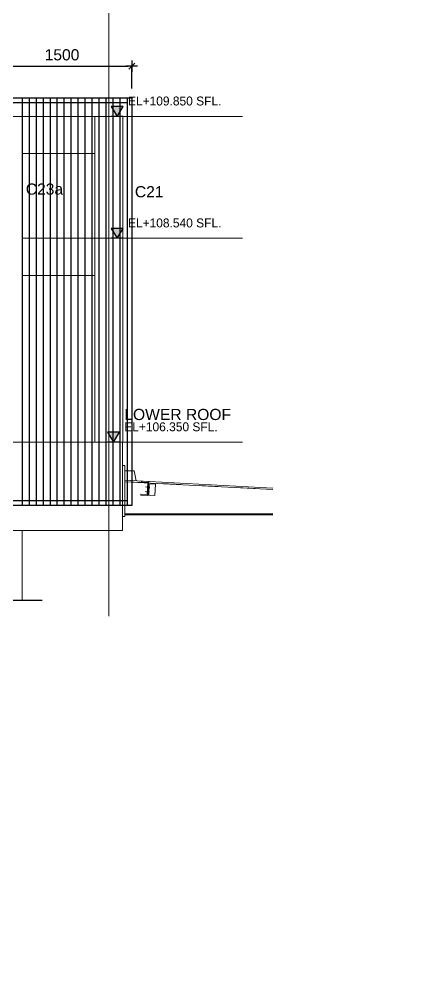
# Model space of a CAD drawing. Header units: millimetres. Extents: x 663313 to 1226001, y 1431724 to 1620898.
# Drawn here: x 663592.85 to 663597.22, y 1524730.09 to 1524740.42 of the extents above; entities that cross this region are included whole.
import ezdxf
from ezdxf.enums import TextEntityAlignment as Align

# ---------------------------------------------------------------- set-up
doc = ezdxf.new("R2010")
doc.units = ezdxf.units.MM
for name, pattern in [('Grid Line', [22.225, 12.7, -3.175, 3.175, -3.175]), ('XKITLINE00', [0]), ('XKITLINE02', [4, 2, -2])]:
    doc.linetypes.add(name, pattern=pattern)
doc.layers.get('Defpoints').update_dxf_attribs({"color": 140})
doc.layers.add('000 - 0_HIDE_OBJ_FRAMING_DEF_SUB', color=1, linetype='Continuous', plot=False)
for name, color, linetype in [('000 - D I M', 1, 'Continuous'), ('CVA044__', 2, 'Continuous'), ('DIM', 1, 'Continuous'), ('REVISE', 3, 'Continuous'), ('VPORT', 250, 'Continuous')]:
    doc.layers.add(name, color=color, linetype=linetype)
for name, color, linetype, lineweight in [('A-GENM', 29, 'Continuous', 9), ('Bolt', 7, 'Continuous', 0), ('Part', 2, 'Continuous', 0), ('S-GRID', 1, 'Continuous', 9)]:
    doc.layers.add(name, color=color, linetype=linetype, lineweight=lineweight)
doc.styles.add('ANGSANA', font='angsana.shx', dxfattribs={"width": 0.9})
doc.styles.add('Arial', font='arial.ttf')
doc.dimstyles.new('Dim - 40 - End', dxfattribs={"dimscale": 0.04, "dimtxt": 3, "dimasz": 1, "dimexe": 0, "dimexo": 2.5, "dimgap": 1.5, "dimtad": 1, "dimdec": 0, "dimlfac": 1000, "dimzin": 1, "dimdsep": 46, "dimtxsty": 'Arial', "dimblk": 'END', "dimcen": 0.09, "dimclrd": 1, "dimclre": 49, "dimclrt": 3, "dimadec": 0, "dimazin": 0, "dimtfac": 1, "dimtdec": 0, "dimtix": 1, "dimtofl": 0, "dimtmove": 2, "dimatfit": 3, "dimfxl": 1, "dimtfill": 1, "dimtfillclr": 256, "dimtolj": 1, "dimtzin": 0, "dimarcsym": 0})

# ---------------------------------------------------------------- blocks, each defined once
blk = doc.blocks.new('*A3204910')
at = {"layer": 'Part', "linetype": 'XKITLINE00', "lineweight": 0}
for p, q in [((451.490151, 81.992898), (467.34981, 81.161728)), ((467.34981, 81.011522), (451.490151, 81.842692))]:
    blk.add_line(p, q, dxfattribs=at)
at = {"layer": 'Part', "linetype": 'XKITLINE02', "lineweight": 0}
blk.add_line((451.490151, 81.842692), (451.490151, 81.992898), dxfattribs=at)
blk = doc.blocks.new('*A3205911')
at = {"layer": 'Part', "linetype": 'XKITLINE00', "lineweight": 0}
for p, q in [((451.490151, 78.384565), (467.34981, 78.384565)), ((467.34981, 78.284565), (451.490151, 78.284565))]:
    blk.add_line(p, q, dxfattribs=at)
at = {"layer": 'Part', "linetype": 'XKITLINE02', "lineweight": 0}
blk.add_line((451.490151, 78.284565), (451.490151, 78.384565), dxfattribs=at)
blk = doc.blocks.new('*A3206912')
at = {"layer": 'Part', "linetype": 'XKITLINE02', "lineweight": 0}
for p, q in [((451.49015, 78.384565), (451.49015, 81.842692)), ((451.49015, 81.842692), (467.34981, 81.011525)), ((467.34981, 78.384565), (451.49015, 78.384565))]:
    blk.add_line(p, q, dxfattribs=at)
blk = doc.blocks.new('*A3207913')
at = {"layer": 'Part', "linetype": 'XKITLINE02', "lineweight": 0}
for p, q in [((453.282407, 81.798701), (453.287641, 81.898564)), ((453.966468, 81.76285), (453.282407, 81.798701)), ((453.287641, 81.898564), (454.036613, 81.859312)), ((453.898432, 80.464632), (453.966468, 81.76285)), ((454.036613, 81.859312), (453.958109, 80.361367)), ((454.023529, 81.609654), (453.958618, 81.613056)), ((453.21437, 80.500482), (453.209137, 80.400619)), ((453.209137, 80.400619), (453.958109, 80.361367)), ((453.898432, 80.464632), (453.21437, 80.500482))]:
    blk.add_line(p, q, dxfattribs=at)
blk = doc.blocks.new('*A3209914')
at = {"layer": 'Part', "linetype": 'XKITLINE02', "lineweight": 0}
for p, q in [((453.960709, 80.411167), (454.023512, 81.609523)), ((454.023512, 81.609523), (454.772484, 81.570271)), ((454.113389, 81.604813), (454.050586, 80.406457)), ((454.772484, 81.570271), (454.709681, 80.371915)), ((454.709681, 80.371915), (453.960709, 80.411167))]:
    blk.add_line(p, q, dxfattribs=at)
blk = doc.blocks.new('*A3210915')
at = {"layer": 'Part', "linetype": 'XKITLINE00', "lineweight": 0}
for p, q in [((451.240151, 83.592708), (451.490151, 83.592708)), ((451.240151, 83.592708), (451.240151, 78.092708)), ((451.490151, 83.592708), (451.490151, 78.092708)), ((451.240151, 78.092708), (451.490151, 78.092708))]:
    blk.add_line(p, q, dxfattribs=at)
blk = doc.blocks.new('*A3211916')
at = {"layer": 'Part', "linetype": 'XKITLINE00', "lineweight": 0}
for p, q in [((453.960709, 80.411167), (454.023512, 81.609523)), ((454.772484, 81.570271), (454.023512, 81.609523)), ((454.113389, 81.604813), (454.050586, 80.406457)), ((454.772484, 81.570271), (454.709681, 80.371915)), ((454.709681, 80.371915), (453.960709, 80.411167))]:
    blk.add_line(p, q, dxfattribs=at)
blk = doc.blocks.new('*A3212917')
at = {"layer": 'Part', "linetype": 'XKITLINE00', "lineweight": 0}
for q in [(451.490151, 82.992659), (452.716312, 81.928637)]:
    blk.add_line((452.490151, 82.992659), q, dxfattribs=at)
at = {"layer": 'Part', "linetype": 'XKITLINE02', "lineweight": 0}
for p, q in [((451.490151, 81.992659), (451.490151, 82.992659)), ((452.716363, 81.928395), (451.490151, 81.992659)), ((452.716312, 81.928637), (452.716363, 81.928395))]:
    blk.add_line(p, q, dxfattribs=at)
blk = doc.blocks.new('*A3214918')
at = {"layer": 'Bolt', "linetype": 'XKITLINE02', "lineweight": 0}
for p, q in [((454.147998, 80.751891), (453.669446, 80.776804)), ((454.173991, 81.251215), (453.695439, 81.276128)), ((453.975137, 80.685789), (453.910225, 80.689168)), ((453.982936, 80.835586), (453.918023, 80.838965)), ((454.001131, 81.185112), (453.936219, 81.188492)), ((454.008929, 81.33491), (453.944017, 81.338289)), ((454.065006, 80.68111), (453.975127, 80.685789)), ((454.072804, 80.830907), (453.982926, 80.835586)), ((454.090999, 81.180434), (454.001121, 81.185113)), ((454.098798, 81.330231), (454.008919, 81.33491))]:
    blk.add_line(p, q, dxfattribs=at)
blk = doc.blocks.new('GM_Louver Grill Vertical Z1 - Z Profile-V256-ENT 4 ELE-2 sheet')
at = {"layer": '000 - 0_HIDE_OBJ_FRAMING_DEF_SUB'}
blk.add_line((-142238, 105670), (-142238, 110050), dxfattribs=at)
blk = doc.blocks.new('5')
at = {"layer": '000 - 0_HIDE_OBJ_FRAMING_DEF_SUB'}
for p, q in [((1866226, 110050), (1866226, 105670)), ((1864826, 110000), (1866226, 110000)), ((1866226, 105720), (1864826, 105720))]:
    blk.add_line(p, q, dxfattribs=at)
blk.add_lwpolyline([(1864776, 110050), (1866276, 110050), (1866276, 105670), (1864776, 105670)], close=True, dxfattribs=at)
at = {"layer": 'A-GENM'}
for p in [(2007339, 0), (2007414, 0), (2007489, 0), (2007564, 0), (2007639, 0), (2007714, 0), (2007789, 0), (2007864, 0), (2007939, 0), (2008014, 0), (2008089, 0), (2008164, 0), (2008239, 0), (2008314, 0), (2008389, 0)]:
    blk.add_blockref('GM_Louver Grill Vertical Z1 - Z Profile-V256-ENT 4 ELE-2 sheet', p, dxfattribs=at)
blk = doc.blocks.new('LEV-SEC')
at = {"layer": '000 - 0_HIDE_OBJ_FRAMING_DEF_SUB'}
blk.add_hatch(color=256, dxfattribs=at).paths.add_polyline_path([(-1.62, 2.67), (0, 0), (1.62, 2.67)])
for p, q in [((-1.62, 2.67), (0, 0)), ((1.62, 2.67), (-1.62, 2.67)), ((0, 0), (1.62, 2.67)), ((1.62, 0), (-1.62, 0))]:
    blk.add_line(p, q, dxfattribs=at)
at = {"layer": '000 - 0_HIDE_OBJ_FRAMING_DEF_SUB', "style": 'ANGSANA'}
blk.add_attdef('ELEVATION', text='', height=2.4, dxfattribs=at).set_placement((2.91, 2.21), align=Align.BOTTOM_LEFT)
blk = doc.blocks.new('END')
at = {"color": 1}
for p, q in [((1.5, 0), (-1.5, 0)), ((0, 1.5), (0, -1.5))]:
    blk.add_line(p, q, dxfattribs=at)
at = {"color": 3}
blk.add_line((-0.8, -0.8), (0.8, 0.8), dxfattribs=at)
blk = doc.blocks.new('*D4009')
at = {"layer": '000 - D I M', "color": 49, "lineweight": -2, "transparency": 16777216}
for p, q in [((663592.555, 1524739.678), (663592.555, 1524739.918)), ((663594.055, 1524739.678), (663594.055, 1524739.918))]:
    blk.add_line(p, q, dxfattribs=at)
at = {"layer": '000 - D I M', "color": 1, "lineweight": -2, "transparency": 16777216}
blk.add_line((663592.595, 1524739.918), (663594.015, 1524739.918), dxfattribs=at)
at = {"layer": 'Defpoints', "color": 0, "transparency": 16777216}
for p in [(663594.055, 1524739.918), (663592.555, 1524739.578), (663594.055, 1524739.578)]:
    blk.add_point(p, dxfattribs=at)
at = {"layer": '000 - D I M', "color": 1, "lineweight": -2, "transparency": 16777216, "xscale": 0.04, "yscale": 0.04, "zscale": 0.04, "rotation": 180}
blk.add_blockref('END', (663592.555, 1524739.918), dxfattribs=at)
at = {"layer": '000 - D I M', "color": 1, "lineweight": -2, "transparency": 16777216, "xscale": 0.04, "yscale": 0.04, "zscale": 0.04}
blk.add_blockref('END', (663594.055, 1524739.918), dxfattribs=at)
at = {"layer": '000 - D I M', "color": 3, "transparency": 16777216, "insert": (663593.305, 1524740.039), "char_height": 0.12, "attachment_point": 5, "style": 'Arial', "bg_fill": 3, "box_fill_scale": 1.1, "bg_fill_color": 256, "bg_fill_true_color": 13158600, "bg_fill_transparency": 0}
blk.add_mtext('\\A1;1500', dxfattribs=at)

msp = doc.modelspace()

# ---------------------------------------------------------------- hatches: boundary and pattern name
at = {"layer": 'VPORT'}
h = msp.add_hatch(dxfattribs=at)
h.set_pattern_fill('ANGLE', color=6)
h.set_pattern_definition([(235.288, (663627.358, 1524790.5456), (5.74185, -3.9776), [5.08, -1.905]), (325.288, (663627.358, 1524790.5456), (3.9776, 5.74185), [5.08, -1.905])])
h.paths.add_polyline_path([(663617.8537, 1524792.0691), (663619.0867, 1524791.215), (663617.3783, 1524788.7489), (663616.1453, 1524789.603)])
edge = h.paths.add_edge_path(flags=16)
edge.add_line((663617.5126, 1524790.4806), (663617.7194, 1524790.3374))
edge = h.paths.add_edge_path(flags=16)
edge.add_line((663617.5444, 1524790.3056), (663617.6876, 1524790.5124))
h.paths.add_polyline_path([(663612.4437, 1524784.2591), (663613.6767, 1524783.405), (663611.9683, 1524780.9389), (663610.7353, 1524781.793)])
edge = h.paths.add_edge_path(flags=16)
edge.add_line((663612.1026, 1524782.6706), (663612.3094, 1524782.5274))
edge = h.paths.add_edge_path(flags=16)
edge.add_line((663612.1344, 1524782.4956), (663612.2776, 1524782.7024))
h.paths.add_polyline_path([(663604.7567, 1524773.1621), (663605.9897, 1524772.308), (663604.2813, 1524769.8419), (663603.0483, 1524770.696)])
edge = h.paths.add_edge_path(flags=16)
edge.add_line((663604.4156, 1524771.5736), (663604.6224, 1524771.4304))
edge = h.paths.add_edge_path(flags=16)
edge.add_line((663604.4474, 1524771.3986), (663604.5906, 1524771.6054))
h.paths.add_polyline_path([(663599.8027, 1524766.0101), (663601.0357, 1524765.156), (663599.3273, 1524762.6899), (663598.0943, 1524763.544)])
edge = h.paths.add_edge_path(flags=16)
edge.add_line((663599.4616, 1524764.4216), (663599.6684, 1524764.2784))
edge = h.paths.add_edge_path(flags=16)
edge.add_line((663599.4934, 1524764.2466), (663599.6366, 1524764.4534))
h.paths.add_polyline_path([(663592.6837, 1524755.7351), (663593.9167, 1524754.881), (663592.2083, 1524752.4149), (663590.9753, 1524753.269)])
edge = h.paths.add_edge_path(flags=16)
edge.add_line((663592.3426, 1524754.1466), (663592.5494, 1524754.0034))
edge = h.paths.add_edge_path(flags=16)
edge.add_line((663592.3744, 1524753.9716), (663592.5176, 1524754.1784))
h.paths.add_polyline_path([(663585.2817, 1524745.0491), (663586.5147, 1524744.195), (663584.8063, 1524741.7289), (663583.5733, 1524742.583)])
edge = h.paths.add_edge_path(flags=16)
edge.add_line((663584.9406, 1524743.4606), (663585.1474, 1524743.3174))
edge = h.paths.add_edge_path(flags=16)
edge.add_line((663584.9724, 1524743.2856), (663585.1156, 1524743.4924))
h.paths.add_polyline_path([(663578.7897, 1524735.6781), (663580.0227, 1524734.824), (663578.3143, 1524732.3579), (663577.0813, 1524733.212)])
edge = h.paths.add_edge_path(flags=16)
edge.add_line((663578.4486, 1524734.0896), (663578.6554, 1524733.9464))
edge = h.paths.add_edge_path(flags=16)
edge.add_line((663578.4804, 1524733.9146), (663578.6236, 1524734.1214))
h.paths.add_polyline_path([(663572.2977, 1524726.3071), (663573.5307, 1524725.453), (663571.8223, 1524722.9869), (663570.5893, 1524723.841)])
edge = h.paths.add_edge_path(flags=16)
edge.add_line((663571.9566, 1524724.7186), (663572.1634, 1524724.5754))
edge = h.paths.add_edge_path(flags=16)
edge.add_line((663571.9884, 1524724.5436), (663572.1316, 1524724.7504))
h.paths.add_polyline_path([(663565.8057, 1524716.9351), (663567.0387, 1524716.081), (663565.3303, 1524713.6149), (663564.0973, 1524714.469)])
edge = h.paths.add_edge_path(flags=16)
edge.add_line((663565.4646, 1524715.3466), (663565.6714, 1524715.2034))
edge = h.paths.add_edge_path(flags=16)
edge.add_line((663565.4964, 1524715.1716), (663565.6396, 1524715.3784))
h.paths.add_polyline_path([(663559.3147, 1524707.5641), (663560.5477, 1524706.71), (663558.8393, 1524704.2439), (663557.6063, 1524705.098)])
edge = h.paths.add_edge_path(flags=16)
edge.add_line((663558.9736, 1524705.9756), (663559.1804, 1524705.8324))
edge = h.paths.add_edge_path(flags=16)
edge.add_line((663559.0054, 1524705.8006), (663559.1486, 1524706.0074))
h.paths.add_polyline_path([(663552.8227, 1524698.1931), (663554.0557, 1524697.339), (663552.3473, 1524694.8729), (663551.1143, 1524695.727)])
edge = h.paths.add_edge_path(flags=16)
edge.add_line((663552.4816, 1524696.6046), (663552.6884, 1524696.4614))
edge = h.paths.add_edge_path(flags=16)
edge.add_line((663552.5134, 1524696.4296), (663552.6566, 1524696.6364))
h.paths.add_polyline_path([(663546.3307, 1524688.8221), (663547.5637, 1524687.968), (663545.8553, 1524685.5019), (663544.6223, 1524686.356)])
edge = h.paths.add_edge_path(flags=16)
edge.add_line((663545.9896, 1524687.2336), (663546.1964, 1524687.0904))
edge = h.paths.add_edge_path(flags=16)
edge.add_line((663546.0214, 1524687.0586), (663546.1646, 1524687.2654))
h.paths.add_polyline_path([(663539.8387, 1524679.4511), (663541.0717, 1524678.597), (663539.3633, 1524676.1309), (663538.1303, 1524676.985)])
edge = h.paths.add_edge_path(flags=16)
edge.add_line((663539.4976, 1524677.8626), (663539.7044, 1524677.7194))
edge = h.paths.add_edge_path(flags=16)
edge.add_line((663539.5294, 1524677.6876), (663539.6726, 1524677.8944))
h.paths.add_polyline_path([(663533.3477, 1524670.0801), (663534.5807, 1524669.226), (663532.8723, 1524666.7599), (663531.6393, 1524667.614)])
edge = h.paths.add_edge_path(flags=16)
edge.add_line((663533.0066, 1524668.4916), (663533.2134, 1524668.3484))
edge = h.paths.add_edge_path(flags=16)
edge.add_line((663533.0384, 1524668.3166), (663533.1816, 1524668.5234))
h.paths.add_polyline_path([(663526.8557, 1524660.7091), (663528.0887, 1524659.855), (663526.3803, 1524657.3889), (663525.1473, 1524658.243)])
edge = h.paths.add_edge_path(flags=16)
edge.add_line((663526.5146, 1524659.1206), (663526.7214, 1524658.9774))
edge = h.paths.add_edge_path(flags=16)
edge.add_line((663526.5464, 1524658.9456), (663526.6896, 1524659.1524))
h.paths.add_polyline_path([(663520.3637, 1524651.3381), (663521.5967, 1524650.484), (663519.8883, 1524648.0179), (663518.6553, 1524648.872)])
edge = h.paths.add_edge_path(flags=16)
edge.add_line((663520.0226, 1524649.7496), (663520.2294, 1524649.6064))
edge = h.paths.add_edge_path(flags=16)
edge.add_line((663520.0544, 1524649.5746), (663520.1976, 1524649.7814))
h.paths.add_polyline_path([(663513.8717, 1524641.9671), (663515.1047, 1524641.113), (663513.3963, 1524638.6469), (663512.1633, 1524639.501)])
edge = h.paths.add_edge_path(flags=16)
edge.add_line((663513.5306, 1524640.3786), (663513.7374, 1524640.2354))
edge = h.paths.add_edge_path(flags=16)
edge.add_line((663513.5624, 1524640.2036), (663513.7056, 1524640.4104))
h.paths.add_polyline_path([(663507.3807, 1524632.5961), (663508.6137, 1524631.742), (663506.9053, 1524629.2759), (663505.6723, 1524630.13)])
edge = h.paths.add_edge_path(flags=16)
edge.add_line((663507.0396, 1524631.0076), (663507.2464, 1524630.8644))
edge = h.paths.add_edge_path(flags=16)
edge.add_line((663507.0714, 1524630.8326), (663507.2146, 1524631.0394))
h.paths.add_polyline_path([(663500.8887, 1524623.2251), (663502.1217, 1524622.371), (663500.4133, 1524619.9049), (663499.1803, 1524620.759)])
edge = h.paths.add_edge_path(flags=16)
edge.add_line((663500.5476, 1524621.6366), (663500.7544, 1524621.4934))
edge = h.paths.add_edge_path(flags=16)
edge.add_line((663500.5794, 1524621.4616), (663500.7226, 1524621.6684))
h.paths.add_polyline_path([(663494.3967, 1524613.8531), (663495.6297, 1524612.999), (663493.9213, 1524610.5329), (663492.6883, 1524611.387)])
edge = h.paths.add_edge_path(flags=16)
edge.add_line((663494.0556, 1524612.2646), (663494.2624, 1524612.1214))
edge = h.paths.add_edge_path(flags=16)
edge.add_line((663494.0874, 1524612.0896), (663494.2306, 1524612.2964))
h.paths.add_polyline_path([(663487.2787, 1524603.5781), (663488.5117, 1524602.724), (663486.8033, 1524600.2579), (663485.5703, 1524601.112)])
edge = h.paths.add_edge_path(flags=16)
edge.add_line((663486.9376, 1524601.9896), (663487.1444, 1524601.8464))
edge = h.paths.add_edge_path(flags=16)
edge.add_line((663486.9694, 1524601.8146), (663487.1126, 1524602.0214))
h.paths.add_polyline_path([(663481.4137, 1524595.1111), (663482.6467, 1524594.257), (663480.9383, 1524591.7909), (663479.7053, 1524592.645)])
edge = h.paths.add_edge_path(flags=16)
edge.add_line((663481.0726, 1524593.5226), (663481.2794, 1524593.3794))
edge = h.paths.add_edge_path(flags=16)
edge.add_line((663481.1044, 1524593.3476), (663481.2476, 1524593.5544))

# ---------------------------------------------------------------- linework, layer by layer
at = {"layer": 'DIM', "color": 1, "ltscale": 15}
msp.add_lwpolyline([(663566.777, 1524734.1825), (663579.9252, 1524734.1825, -0.6377521), (663579.9439, 1524734.1333), (663579.9083, 1524734.0973), (663580.0787, 1524734.2677), (663580.0411, 1524734.2296, 0.61005), (663580.0618, 1524734.1825), (663593.0903, 1524734.1825)], format="xyb", dxfattribs=at)
at = {"layer": 'Part', "linetype": 'XKITLINE00', "lineweight": 0}
for p, q in [((663592.8785, 1524739.3781), (663593.6585, 1524739.3781)), ((663593.6585, 1524738.9781), (663592.8785, 1524738.9781)), ((663592.8785, 1524734.9281), (663592.8785, 1524734.1825))]:
    msp.add_line(p, q, dxfattribs=at)
at = {"layer": 'S-GRID', "color": 251, "linetype": 'Grid Line'}
msp.add_line((663593.8085, 1524745.5142), (663593.8085, 1524734.0087), dxfattribs=at)
at = {"layer": 'S-GRID', "linetype": 'Grid Line', "ltscale": 0.6}
for p, q in [((663595.2406, 1524739.3781), (663593.6585, 1524739.3781)), ((663595.2406, 1524738.0681), (663593.6585, 1524738.0681)), ((663595.2406, 1524735.8781), (663593.9545, 1524735.8781))]:
    msp.add_line(p, q, dxfattribs=at)
at = {"layer": 'S-GRID', "color": 4}
for points in [[(663592.8785, 1524735.8781), (663592.8785, 1524739.3781), (663592.6285, 1524739.3781), (663592.6285, 1524735.8781)], [(663593.9585, 1524735.8781), (663593.9585, 1524739.3781), (663593.6585, 1524739.3781), (663593.6585, 1524735.8781)]]:
    msp.add_lwpolyline(points, dxfattribs=at)
at = {"layer": 'S-GRID', "color": 2}
for points in [[(663592.8785, 1524738.0681), (663593.6585, 1524738.0681)], [(663593.6585, 1524737.6681), (663592.8785, 1524737.6681)], [(663580.7535, 1524734.9281), (663593.9545, 1524734.9281), (663593.9545, 1524735.8781), (663576.9285, 1524735.8781)]]:
    msp.add_lwpolyline(points, dxfattribs=at)

# ---------------------------------------------------------------- block references
at = {"xscale": 0.001, "yscale": 0.001, "zscale": 0.001}
msp.add_blockref('5', (661727.7786, 1524629.5281), dxfattribs=at)
at = {"lineweight": 0, "xscale": 0.1, "yscale": 0.1, "zscale": 0.1}
for name in ['*A3210915', '*A3212917', '*A3204910', '*A3206912', '*A3207913', '*A3214918', '*A3209914', '*A3211916', '*A3205911']:
    msp.add_blockref(name, (663548.8305, 1524727.2696), dxfattribs=at)
at = {"layer": 'DIM', "xscale": 0.04, "yscale": 0.04, "zscale": 0.04}
for p, values in [((663593.8961, 1524739.3781), {'ELEVATION': 'EL+109.850 SFL.'}), ((663593.8961, 1524738.0681), {'ELEVATION': 'EL+108.540 SFL.'}), ((663593.8561, 1524735.8781), {'ELEVATION': 'EL+106.350 SFL.'})]:
    msp.add_blockref('LEV-SEC', p, dxfattribs=at).add_auto_attribs(values)

# ---------------------------------------------------------------- texts
at = {"layer": 'CVA044__', "color": 3, "style": 'Arial'}
for s, p in [('C23a', (663592.9159, 1524738.537)), ('C21', (663594.0867, 1524738.5086))]:
    msp.add_text(s, height=0.12, dxfattribs=at).set_placement(p)
at = {"layer": 'REVISE', "color": 3, "style": 'Arial'}
msp.add_text('LOWER ROOF', height=0.12, dxfattribs=at).set_placement((663593.9734, 1524736.116))

# ---------------------------------------------------------------- next in the draw order: dimensions: what is measured, and where the dimension line sits
at = {"layer": '000 - D I M'}
dim = msp.add_linear_dim(base=(663594.0547, 1524739.9175), p1=(663592.5547, 1524739.5781), p2=(663594.0547, 1524739.5781), dimstyle='Dim - 40 - End', dxfattribs=at)
dim.commit()
dim.dimension.update_dxf_attribs({"geometry": '*D4009', "text_midpoint": (663593.3047, 1524740.0388)})

doc.saveas('drawing.dxf')
